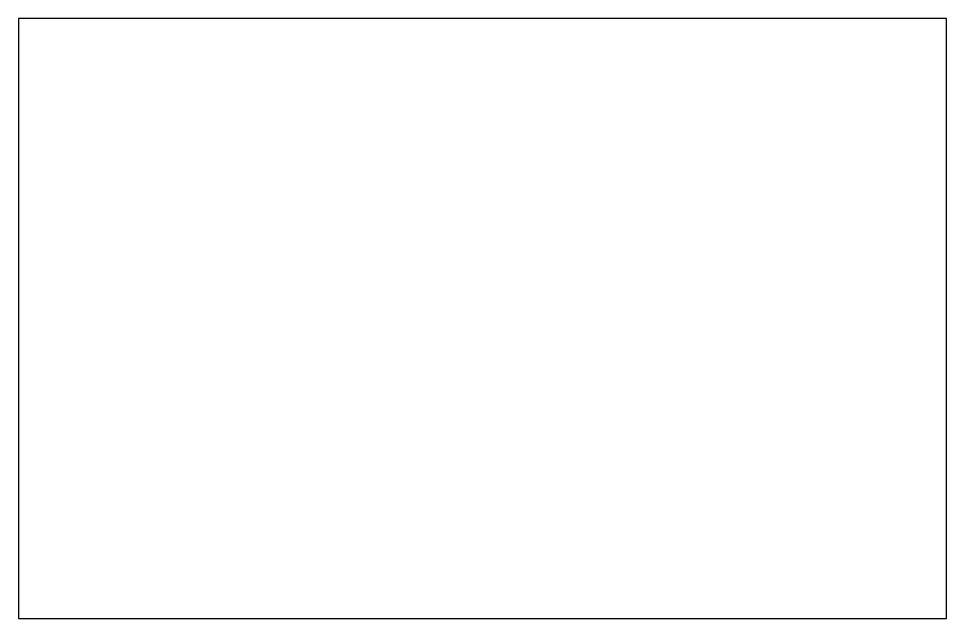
# Paper-space layout 'Layout1' of a CAD drawing. Header units: millimetres, sheet in inches. Extents: x 0 to 17, y 0 to 11.
import ezdxf

# ---------------------------------------------------------------- set-up
doc = ezdxf.new("R2010")
doc.units = ezdxf.units.MM

psp = doc.layouts.get("Layout1")

# ---------------------------------------------------------------- linework, layer by layer
psp.add_lwpolyline([(0, 0), (17, 0), (17, 11), (0, 11)], close=True)

doc.saveas('drawing.dxf')
